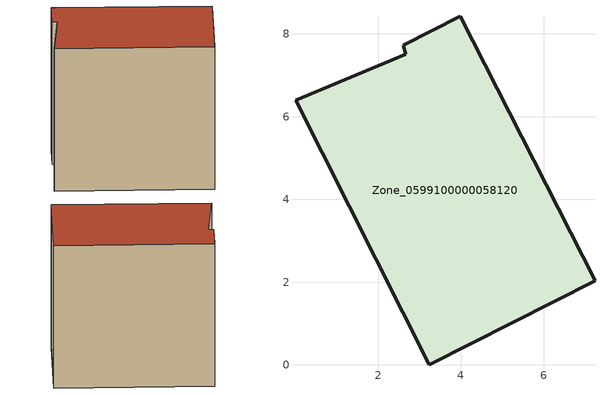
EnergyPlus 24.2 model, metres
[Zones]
Zone_0599100000058120
 floor ground (C_G): 7.24,2.03 3.24,0 0.01,6.39 2.67,7.51 2.61,7.73 3.99,8.43 z2.72
 wall outside (C_F): 7.24,2.03 3.99,8.43 2.61,7.73 2.67,7.51 0.01,6.39 3.24,0 7.24,2.03 z2.72:9.69
 roof outside (C_R): 3.24,0 7.24,2.03 3.99,8.43 2.61,7.73 2.67,7.51 0.01,6.39 z9.69
[BUILDING]
Pand.0599100000058120: North Axis=0; Terrain=City; Loads Convergence Tolerance Value=0.04; Temperature Convergence Tolerance Value=0.4; Solar Distribution=FullExterior; Maximum Number of Warmup Days=25; Minimum Number of Warmup Days=1
[Site:Location]
Rotterdam.The.Hague.AP_ZH_NLD Design_Conditions: Latitude=51.96; Longitude=4.45; Time Zone=1; Elevation=-4.5
[SITE:GROUNDTEMPERATURE:BUILDINGSURFACE]
18, 18, 18, 18, 18, 18, 18, 18, 18, 18, 18, 18
[MATERIAL] Thermal Absorptance=0.9; Solar Absorptance=0.7; Visible Absorptance=0.7
Name | Roughness | Thickness | Conductivity | Density | Specific Heat
G.TI.1946 | MediumSmooth | 0.15 | 1 | 540 | 1210
F.TI.1946 | Rough | 0.3 | 0.857143 | 1920 | 840
R.TI.1946 | MediumRough | 0.2 | 0.1 | 1500 | 1000
[CONSTRUCTION]
C_G: G.TI.1946
C_F: F.TI.1946
C_R: R.TI.1946
[ZONE]
Zone_0599100000058120: Type=1; Multiplier=1; Ceiling Height=Autocalculate; Volume=Autocalculate; Floor Area=autocalculate; Part of Total Floor Area=Yes
[ZONEINFILTRATION:DESIGNFLOWRATE]
Infil_Zone_0599100000058120: Zone or ZoneList or Space or SpaceList=Zone_0599100000058120; Schedule=AlwaysOn; Design Flow Rate Calculation Method=Flow/Area; Flow Rate per Floor Area=0.003; Constant Term Coefficient=1; Temperature Term Coefficient=0; Velocity Term Coefficient=0; Velocity Squared Term Coefficient=0
[HVACTEMPLATE:ZONE:IDEALLOADSAIRSYSTEM]
Zone_0599100000058120: Maximum Heating Supply Air Temperature=50; Minimum Cooling Supply Air Temperature=13; Maximum Heating Supply Air Humidity Ratio=0.0156; Minimum Cooling Supply Air Humidity Ratio=0.0077; Heating Limit=NoLimit; Cooling Limit=NoLimit; Dehumidification Control Type=ConstantSensibleHeatRatio; Cooling Sensible Heat Ratio=0.7; Dehumidification Setpoint=60; Humidification Control Type=None; Humidification Setpoint=30; Outdoor Air Method=None; Outdoor Air Flow Rate per Person=0.00944; Outdoor Air Flow Rate per Zone Floor Area=0; Outdoor Air Flow Rate per Zone=0; Demand Controlled Ventilation Type=None; Outdoor Air Economizer Type=NoEconomizer; Heat Recovery Type=None; Sensible Heat Recovery Effectiveness=0.7; Latent Heat Recovery Effectiveness=0.65
[ZONECONTROL:THERMOSTAT]
ThermostatControl_Zone_0599100000058120: Zone or ZoneList=Zone_0599100000058120; Control Type Schedule=DualSetpointControlType; Control 1=Thermostat_Zone_0599100000058120; Temperature Difference Between Cutout And Setpoint=0
[THERMOSTATSETPOINT:DUALSETPOINT]
Thermostat_Zone_0599100000058120: Heating Setpoint Temperature Schedule=HeatingSetpoint_Zone_0599100000058120; Cooling Setpoint Temperature Schedule=CoolingSetpoint_Zone_0599100000058120
[SCHEDULE:COMPACT]
HeatingSetpoint_Zone_0599100000058120: Through: 12/31, For: AllDays, Until: 24:00, 21
CoolingSetpoint_Zone_0599100000058120: Through: 12/31, For: AllDays, Until: 24:00, 24
DualSetpointControlType: Through: 12/31, For: AllDays, Until: 24:00, 4
AlwaysOn: Through: 12/31, For: AllDays, Until: 24:00, 1
